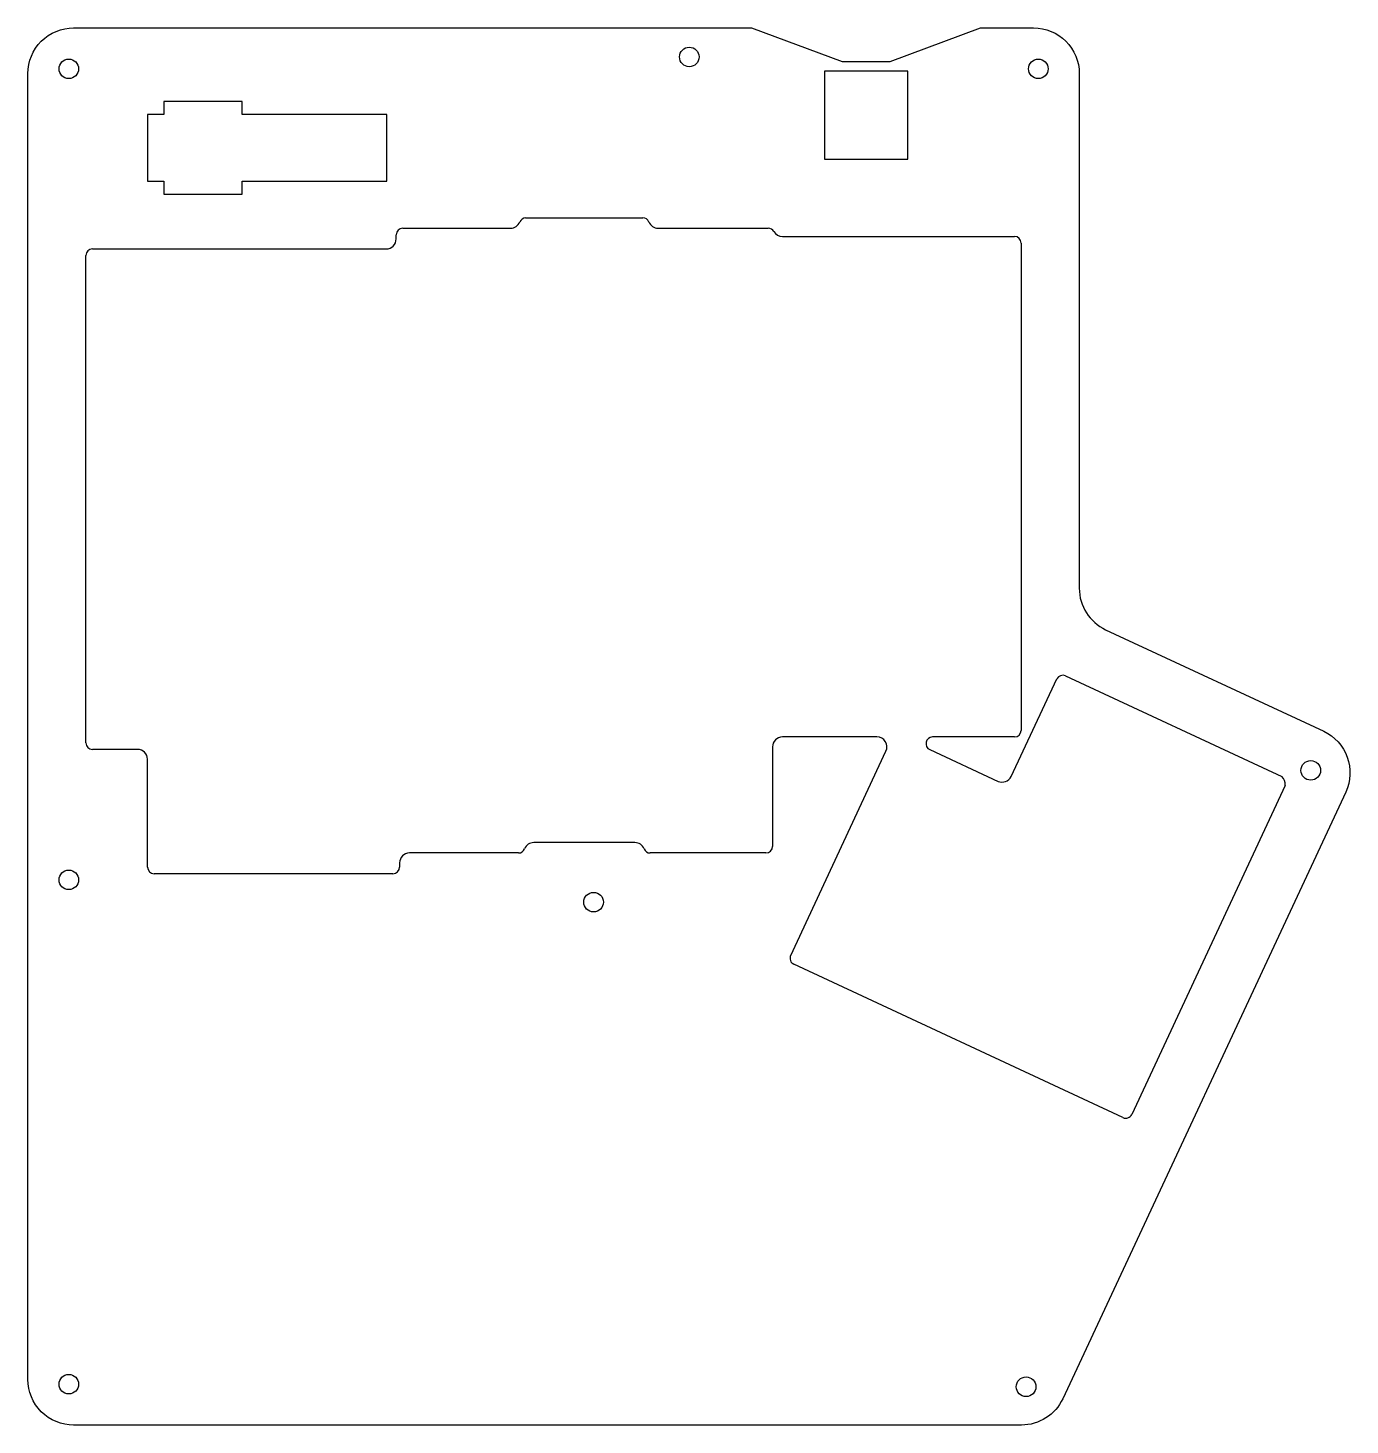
# Model space of a CAD drawing. Header units: millimetres. Extents: x 20 to 223, y -30 to 184.
import ezdxf

# ---------------------------------------------------------------- set-up
doc = ezdxf.new("R2010")
doc.units = ezdxf.units.MM
doc.layers.get('0').update_dxf_attribs({"linetype": 'CONTINUOUS'})

msp = doc.modelspace()

# ---------------------------------------------------------------- linework, layer by layer
for p, q in [((96.26, 154.59), (114.2, 154.59)), ((77.44, 153), (93.95, 153)), ((116.56, 153), (133.41, 153)), ((76.43, 151.35), (76.43, 151.99)), ((135.61, 151.73), (171.17, 151.73)), ((172.18, 150.72), (172.18, 76.04)), ((28.89, 74.12), (28.89, 148.83)), ((29.89, 149.83), (74.9, 149.83)), ((170.67, 68.95), (177.64, 83.91)), ((178.99, 84.4), (212.14, 68.94)), ((150.09, 75.02), (135.61, 75.02)), ((171.17, 75.02), (158.61, 75.02)), ((36.8, 73.12), (29.89, 73.12)), ((134.08, 73.5), (134.08, 58.26)), ((136.87, 41.55), (151.47, 72.86)), ((158.18, 73.09), (168.64, 68.21)), ((38.33, 55.09), (38.33, 71.6)), ((212.63, 67.59), (189.13, 17.18)), ((113, 58.83), (97.51, 58.83)), ((76.93, 55.72), (76.93, 55.09)), ((95.15, 57.24), (78.46, 57.24)), ((133.07, 57.24), (115.36, 57.24)), ((75.92, 54.07), (39.34, 54.07)), ((187.78, 16.69), (137.36, 40.2))]:
    msp.add_line(p, q)
msp.add_lwpolyline([(20, 176.7, -0.414214), (27, 183.7), (130.87, 183.7), (144.75, 178.58), (152.09, 178.58), (165.97, 183.7), (174.09, 183.7, -0.414214), (181.09, 176.7), (181.09, 97.81, 0.291482), (185.13, 91.47), (218.54, 75.89, -0.414222), (221.92, 66.58), (178.57, -26.4, -0.291474), (172.22, -30.44), (27, -30.44, -0.414214), (20, -23.44)], format="xyb", close=True)
for points in [[(154.81, 177.08), (142.04, 177.08), (142.04, 163.58), (154.81, 163.58)], [(75, 160.23), (75, 170.44), (52.81, 170.44), (52.81, 172.44), (40.81, 172.44), (40.81, 170.44), (38.31, 170.44), (38.31, 160.23), (40.81, 160.23), (40.81, 158.23), (52.81, 158.23), (52.81, 160.23)]]:
    msp.add_lwpolyline(points, close=True)
for centre in [(121.33, 179.25), (26.26, 177.43), (174.82, 177.43), (216.56, 69.9), (26.26, 53.12), (106.67, 49.71), (26.26, -24.18), (172.94, -24.57)]:
    msp.add_circle(centre, 1.5)
for centre, radius, start, end in [((96.37, 153.49), 1.1, 95.6282, 154.9982), ((114.2, 153.57), 1.02, 22.0243, 90), ((77.44, 151.99), 1.02, 90, 180), ((93.95, 154.53), 1.52, 270, 337.9757), ((116.56, 154.53), 1.52, 202.0243, 270), ((133.41, 151.99), 1.02, 30, 90), ((135.61, 153.26), 1.52, 210, 270), ((74.9, 151.35), 1.52, 270, 360), ((171.17, 150.72), 1.02, 0, 90), ((29.89, 148.83), 1, 90, 180), ((178.59, 83.41), 1.07, 67.861, 152.139), ((135.61, 73.5), 1.52, 90, 180), ((150.09, 73.5), 1.52, -25, 90), ((158.62, 74), 1.02, 90.8416, 244.1584), ((171.17, 76.04), 1.02, 270, 360), ((29.89, 74.12), 1, 180, 270), ((36.8, 71.6), 1.52, 0, 90), ((169.23, 69.75), 1.65, 249.2175, 330.7825), ((211.1, 67.8), 1.55, -7.6107, 47.6107), ((95.15, 58.26), 1.02, 270, 337.9757), ((97.51, 57.31), 1.52, 90, 157.9757), ((113, 57.31), 1.52, 22.0164, 90.008), ((115.36, 58.26), 1.02, 202.0243, 270), ((133.07, 58.26), 1.02, -90, 0), ((78.46, 55.72), 1.52, 90, 180), ((39.34, 55.09), 1.02, 180, 270), ((75.92, 55.09), 1.02, -90, 0), ((137.78, 41.11), 1.01, 154.6792, 245.3208), ((188.2, 17.62), 1.03, 245.5024, 334.4976)]:
    msp.add_arc(centre, radius, start, end)

doc.saveas('drawing.dxf')
